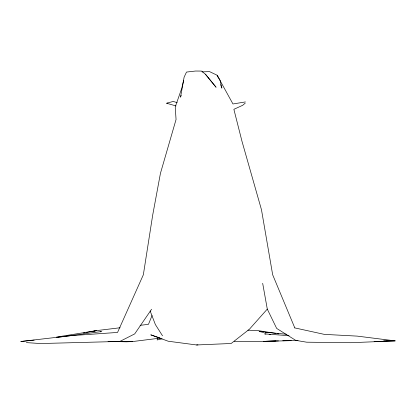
<?xml version="1.0" encoding="UTF-8"?>
<svg xmlns="http://www.w3.org/2000/svg" width="416" height="416" viewBox="0 0 416 416"><rect width="100%" height="100%" fill="white"/><g stroke="black" fill="none" stroke-linecap="round" stroke-linejoin="round"><path stroke-width="0.62" d="M183.643 80.439L181.797 88.156L175.235 106.959L176.056 119.501L160.446 173.321L152.672 215.212L143.354 274.752L117.551 332.441L71.344 335.624L20.8 341.494L34.185 340.127M157.674 338.218L157.123 339.96L162.094 338.816M181.152 95.321L180.56 97.172L184.111 77.189L186.498 72.067L195.499 71.032L201.505 71.068L205.452 74.251L216.008 87.173L205.452 74.251M152.074 315.505L148.465 324.334L140.083 325.348M151.585 309.249L134.701 333.902L119.85 341.442L40.633 343.543L26.354 342.612M262.678 283.317L267.29 309.098L249.444 329.191L231.166 343.491L196.586 344.968L168.215 341.229L150.8 334.844L159.676 337.896M245.222 103.158L242.694 105.305L233.875 109.314L241.992 141.331L261.487 209.789L272.662 274.752L294.819 327.959M176.02 105.94L166.665 103.256L173.16 101.436L177.19 102.643M93.766 331.292L96.257 330.642L120.104 327.761M100.209 331.828L101.473 331.562L57.169 337.402M166.665 103.256L167.586 103.064M83.455 333.065L84.698 332.805M85.925 332.566L96.257 330.642L56.446 337.116M245.414 101.936L232.955 103.969L217.121 75.228L209.581 71.635L202.036 71.864M160.269 338.104L132.434 341.572L126.381 341.822L108.212 341.396M196.586 344.968L197.948 344.885M275.954 340.917L263.749 341.364L234.203 341.297M283.026 340.657L287.518 340.496M278.45 340.902L263.749 341.364L297.991 340.491M282.922 340.761L291.231 340.506M374.088 341.526L395.2 340.886L357.224 336.118L324.282 334.37L294.804 327.907M108.092 341.427L132.434 341.572L118.893 341.328M247.91 330.19L257.644 330.528L276.099 333.46M383.718 340.231L395.2 340.886L350.844 342.711L306.649 342.191L295.703 340.356L276.676 328.422L267.29 309.098M289.052 335.712L264.638 333.887L265.918 334.058M286.816 334.298L259.064 331.562L263.5 332.15M265.398 332.405L266.666 332.576M269.121 334.485L270.405 334.656M277.373 333.663L278.647 333.866M162.516 335.8L155.381 324.574L150.15 310.981M217.771 76.986L217.121 75.228L220.085 80.309L221.894 88.135L220.594 84.614"/></g></svg>
